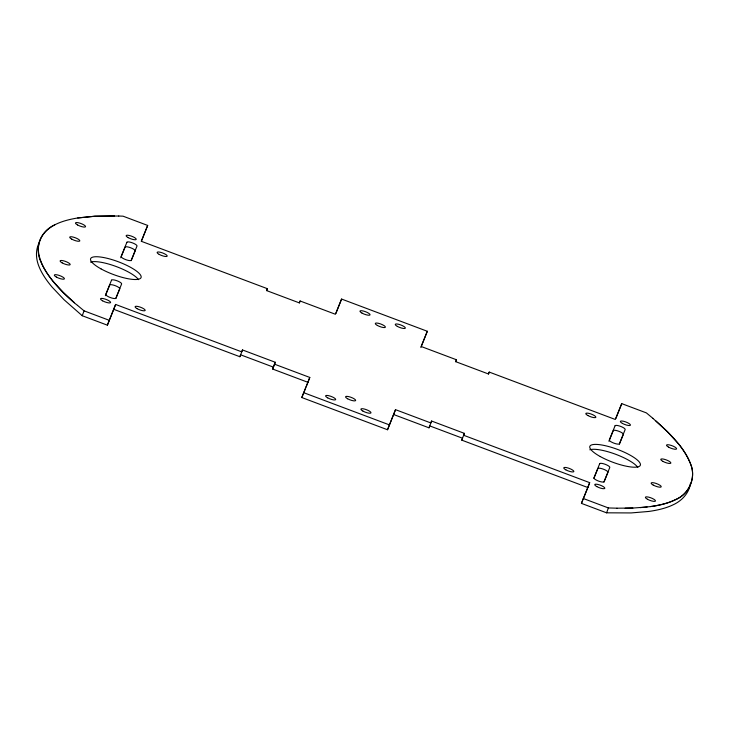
<?xml version="1.0" encoding="UTF-8"?>
<svg xmlns="http://www.w3.org/2000/svg" width="729" height="729" viewBox="0 0 729 729"><rect width="100%" height="100%" fill="white"/><g stroke="black" fill="none" stroke-linecap="round" stroke-linejoin="round"><path stroke-width="1.09" d="M690.472 483.336C689.206 493.123 681.679 501.023 672.885 504.915A306.043 77.666 20.5 0 1 648.682 511.457L631.114 512.934L606.574 512.824L581.432 503.374L589.679 482.653L463.608 435.259L464.373 433.354L431.595 421.034L430.821 422.938L395.519 409.662L387.527 429.755L301.797 397.533L309.789 377.44L274.487 364.172L272.664 369.047L307.966 382.324L309.789 377.44M272.664 369.047L275.261 362.267L242.484 349.947L241.709 351.843L115.629 304.458L107.382 325.18L82.24 315.73L84.063 310.846L77.511 305.378M107.382 325.18L115.629 304.458M118.718 216.021L123.046 216.176L147.677 225.434L141.435 241.208M113.806 309.333L239.887 356.727L242.484 349.947M266.604 290.625L267.333 288.666L141.253 241.272L147.677 225.434M299.382 302.945L300.111 300.986L335.413 314.263L341.582 299.054L427.312 331.276L420.861 347.569M341.582 299.054L335.905 313.443M387.527 429.755L395.519 409.662M393.696 414.546L428.998 427.814L431.595 421.034M455.716 361.712L456.445 359.762L421.143 346.485L427.312 331.276M589.679 482.653L587.856 487.537L461.776 440.143L464.373 433.354M488.494 374.032L489.232 372.082L615.303 419.476L621.728 403.629L646.368 412.887L652.965 418.4M621.728 403.629L615.887 418.41M606.574 512.824L608.396 507.949L616.962 508.195M105.386 295.71L109.705 285.057A5.385 1.367 20.5 0 1 115.255 285.686A5.385 1.367 20.5 0 1 119.784 288.857L117.989 293.286M120.768 257.784L125.087 247.131A5.385 1.367 20.5 0 1 130.637 247.76A5.385 1.367 20.5 0 1 135.166 250.931L131.211 260.681M115.829 298.608L116.193 297.724M116.549 296.84L117.633 294.179M267.333 288.666L266.559 290.57L299.337 302.89L300.111 300.986M239.887 356.727L240.652 354.823L273.439 367.152M274.487 364.172L275.261 362.267M301.797 397.533L305.651 388.019M306.034 387.072L307.966 382.324M456.445 359.762L455.68 361.657L488.457 373.977L489.232 372.082M428.998 427.814L429.773 425.918L462.55 438.238L461.776 440.143M581.432 503.374L582.635 500.404M583.036 499.411L587.856 487.537M593.916 478.324L597.871 468.565A5.385 1.367 20.5 0 1 603.43 469.194A5.385 1.367 20.5 0 1 607.959 472.356L604.004 482.115M608.934 441.291L613.253 430.639A5.385 1.367 20.5 0 1 618.812 431.267A5.385 1.367 20.5 0 1 623.341 434.429L619.386 444.189M39.12 242.912C35.329 250.247 35.903 259.087 39.002 266.55A306.043 77.657 20.5 0 0 52.187 287.19L64.079 299.765L82.24 315.73M54.839 224.796C15.318 246.22 56.443 288.948 77.566 305.424M77.73 217.971L94.788 216.231L118.763 216.021M647.133 507.001L632.936 508.049L616.98 508.195M640.29 507.639L650.423 506.591A306.426 77.757 20.5 0 0 676.567 499.11C690.135 493.086 696.496 476.064 690.044 462.651A307.283 77.976 20.5 0 0 678.89 444.353L667.463 431.732L652.865 418.318M632.89 508.049L625.127 508.231M114.562 215.921L95.052 216.221L78.112 217.916A307.684 78.076 20.5 0 0 54.493 224.979C40.76 230.956 34.227 248.152 40.824 261.675A306.043 77.657 20.5 0 0 54.01 282.314L63.286 292.311L74.476 302.745M303.619 392.649L389.359 424.87M83.99 310.818L109.204 320.295M583.255 498.49L608.469 507.976M655.954 420.998C669.304 433.154 683.31 446.093 690.245 463.161M690.618 464.191C696.532 478.069 688.686 494.754 674.708 500.03A306.043 77.666 20.5 0 1 650.505 506.573M589.807 449.802A26.937 6.834 20.5 0 1 614.948 454.012A26.937 6.834 20.5 0 1 637.802 467.353M90.542 262.13A26.937 6.834 20.5 0 1 115.674 266.331A26.937 6.834 20.5 0 1 138.537 279.672M111.528 280.182L105.769 294.379A5.385 1.367 20.5 0 0 110.298 297.541A5.385 1.367 20.5 0 0 115.856 298.17L121.615 283.973A5.385 1.367 20.5 0 0 117.087 280.811A5.385 1.367 20.5 0 0 111.528 280.182M126.91 242.256L121.151 256.453A5.385 1.367 20.5 0 0 125.68 259.615A5.385 1.367 20.5 0 0 131.238 260.244L136.997 246.047A5.385 1.367 20.5 0 0 132.468 242.885A5.385 1.367 20.5 0 0 126.91 242.256M599.703 463.69L593.944 477.878A5.385 1.367 20.5 0 0 598.473 481.049A5.385 1.367 20.5 0 0 604.031 481.669L609.781 467.48A5.385 1.367 20.5 0 0 605.252 464.318A5.385 1.367 20.5 0 0 599.703 463.69M615.076 425.763L609.326 439.952A5.385 1.367 20.5 0 0 613.854 443.123A5.385 1.367 20.5 0 0 619.413 443.742L625.163 429.554A5.385 1.367 20.5 0 0 620.634 426.392A5.385 1.367 20.5 0 0 615.076 425.763M668.593 447.141A5.385 1.367 20.5 0 0 676.603 448.891A5.385 1.367 20.5 0 0 669.486 444.945A5.385 1.367 20.5 0 0 668.593 447.141M622.42 423.412A5.385 1.367 20.5 0 0 630.43 425.162A5.385 1.367 20.5 0 0 623.313 421.216A5.385 1.367 20.5 0 0 622.42 423.412M587.847 415.53A5.385 1.367 20.5 0 0 595.857 417.27A5.385 1.367 20.5 0 0 588.731 413.334A5.385 1.367 20.5 0 0 587.847 415.53M662.843 461.339A5.385 1.367 20.5 0 0 670.853 463.079A5.385 1.367 20.5 0 0 663.727 459.142A5.385 1.367 20.5 0 0 662.843 461.339M600.268 456.554A26.937 6.834 20.5 0 0 640.317 465.284A26.937 6.834 20.5 0 0 604.724 445.574A26.937 6.834 20.5 0 0 600.268 456.554M653.211 485.067A5.385 1.367 20.5 0 0 661.221 486.817A5.385 1.367 20.5 0 0 654.104 482.871A5.385 1.367 20.5 0 0 653.211 485.067M647.461 499.265A5.385 1.367 20.5 0 0 655.471 501.005A5.385 1.367 20.5 0 0 648.345 497.069A5.385 1.367 20.5 0 0 647.461 499.265M596.805 486.589A5.385 1.367 20.5 0 0 604.815 488.339A5.385 1.367 20.5 0 0 597.689 484.393A5.385 1.367 20.5 0 0 596.805 486.589M565.822 469.831A5.385 1.367 20.5 0 0 573.832 471.581A5.385 1.367 20.5 0 0 566.706 467.635A5.385 1.367 20.5 0 0 565.822 469.831M397.332 326.382A5.385 1.367 20.5 0 0 405.342 328.132A5.385 1.367 20.5 0 0 398.225 324.186A5.385 1.367 20.5 0 0 397.332 326.382M377.367 325.453A5.385 1.367 20.5 0 0 385.377 327.203A5.385 1.367 20.5 0 0 378.26 323.257A5.385 1.367 20.5 0 0 377.367 325.453M362.031 313.115A5.385 1.367 20.5 0 0 370.04 314.864A5.385 1.367 20.5 0 0 362.924 310.918A5.385 1.367 20.5 0 0 362.031 313.115M347.633 398.772A5.385 1.367 20.5 0 0 355.643 400.522A5.385 1.367 20.5 0 0 348.526 396.576A5.385 1.367 20.5 0 0 347.633 398.772M362.969 411.11A5.385 1.367 20.5 0 0 370.979 412.86A5.385 1.367 20.5 0 0 363.862 408.914A5.385 1.367 20.5 0 0 362.969 411.11M327.667 397.843A5.385 1.367 20.5 0 0 335.677 399.583A5.385 1.367 20.5 0 0 328.56 395.647A5.385 1.367 20.5 0 0 327.667 397.843M128.204 237.636A5.385 1.367 20.5 0 0 136.214 239.376A5.385 1.367 20.5 0 0 129.088 235.44A5.385 1.367 20.5 0 0 128.204 237.636M159.186 254.394A5.385 1.367 20.5 0 0 167.196 256.134A5.385 1.367 20.5 0 0 160.07 252.198A5.385 1.367 20.5 0 0 159.186 254.394M77.547 224.96A5.385 1.367 20.5 0 0 85.557 226.71A5.385 1.367 20.5 0 0 78.431 222.764A5.385 1.367 20.5 0 0 77.547 224.96M71.788 239.158A5.385 1.367 20.5 0 0 79.798 240.907A5.385 1.367 20.5 0 0 72.681 236.961A5.385 1.367 20.5 0 0 71.788 239.158M62.165 262.887A5.385 1.367 20.5 0 0 70.175 264.636A5.385 1.367 20.5 0 0 63.049 260.69A5.385 1.367 20.5 0 0 62.165 262.887M56.406 277.084A5.385 1.367 20.5 0 0 64.416 278.833A5.385 1.367 20.5 0 0 57.299 274.888A5.385 1.367 20.5 0 0 56.406 277.084M102.579 300.813A5.385 1.367 20.5 0 0 110.589 302.553A5.385 1.367 20.5 0 0 103.472 298.617A5.385 1.367 20.5 0 0 102.579 300.813M137.161 308.695A5.385 1.367 20.5 0 0 145.171 310.445A5.385 1.367 20.5 0 0 138.045 306.499A5.385 1.367 20.5 0 0 137.161 308.695M101.003 268.873A26.937 6.834 20.5 0 0 141.052 277.603A26.937 6.834 20.5 0 0 105.45 257.902A26.937 6.834 20.5 0 0 101.003 268.873"/></g></svg>
